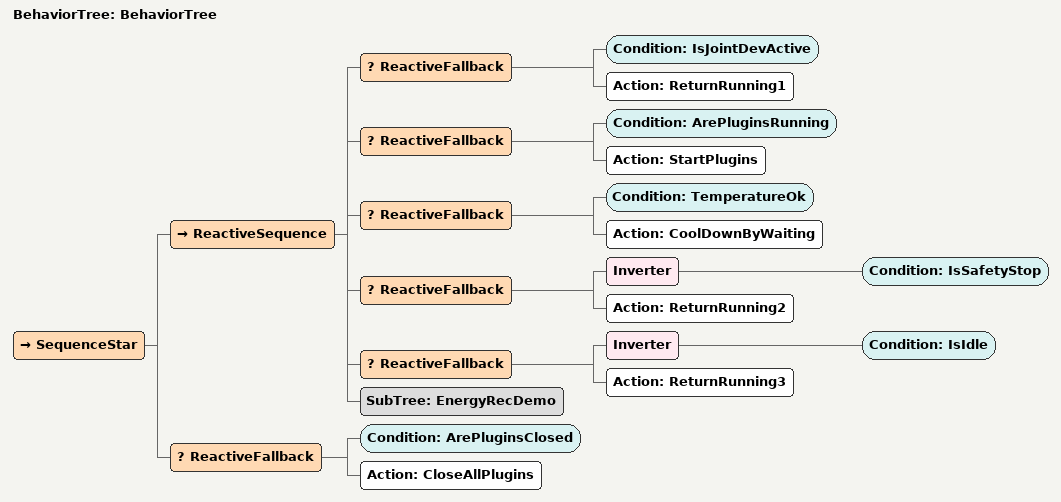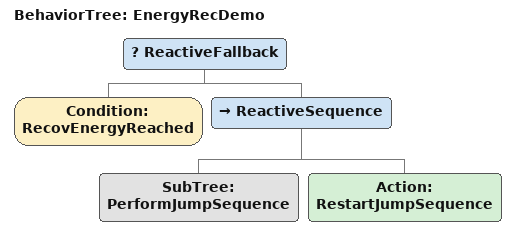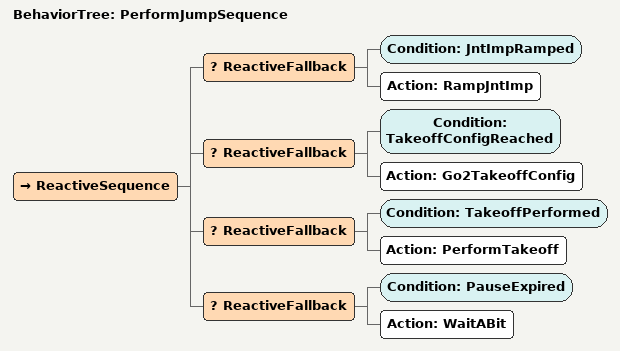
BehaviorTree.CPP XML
<?xml version="1.0"?>
<root main_tree_to_execute="BehaviorTree">
    <BehaviorTree ID="BehaviorTree">
        <SequenceStar>
            <ReactiveSequence>
                <ReactiveFallback>
                    <Condition ID="IsJointDevActive"/>
                    <Action ID="ReturnRunning1"/>
                </ReactiveFallback>
                <ReactiveFallback>
                    <Condition ID="ArePluginsRunning"/>
                    <Action ID="StartPlugins"/>
                </ReactiveFallback>
                <ReactiveFallback>
                    <Condition ID="TemperatureOk"/>
                    <Action ID="CoolDownByWaiting"/>
                </ReactiveFallback>
                <ReactiveFallback>
                    <Inverter>
                        <Condition ID="IsSafetyStop"/>
                    </Inverter>
                    <Action ID="ReturnRunning2"/>
                </ReactiveFallback>
                <ReactiveFallback>
                    <Inverter>
                        <Condition ID="IsIdle"/>
                    </Inverter>
                    <Action ID="ReturnRunning3"/>
                </ReactiveFallback>
                <SubTree ID="EnergyRecDemo"/>
            </ReactiveSequence>
            <ReactiveFallback>
                <Condition ID="ArePluginsClosed"/>
                <Action ID="CloseAllPlugins"/>
            </ReactiveFallback>
        </SequenceStar>
    </BehaviorTree>
    <BehaviorTree ID="EnergyRecDemo">
        <ReactiveFallback>
            <Condition ID="RecovEnergyReached"/>
            <ReactiveSequence>
                <SubTree ID="PerformJumpSequence"/>
                <Action ID="RestartJumpSequence"/>
            </ReactiveSequence>
        </ReactiveFallback>
    </BehaviorTree>
    <BehaviorTree ID="PerformJumpSequence">
        <ReactiveSequence>
            <ReactiveFallback>
                <Condition ID="JntImpRamped"/>
                <Action ID="RampJntImp"/>
            </ReactiveFallback>
            <ReactiveFallback>
                <Condition ID="TakeoffConfigReached"/>
                <Action ID="Go2TakeoffConfig"/>
            </ReactiveFallback>
            <ReactiveFallback>
                <Condition ID="TakeoffPerformed"/>
                <Action ID="PerformTakeoff"/>
            </ReactiveFallback>
            <ReactiveFallback>
                <Condition ID="PauseExpired"/>
                <Action ID="WaitABit"/>
            </ReactiveFallback>
        </ReactiveSequence>
    </BehaviorTree>
</root>
